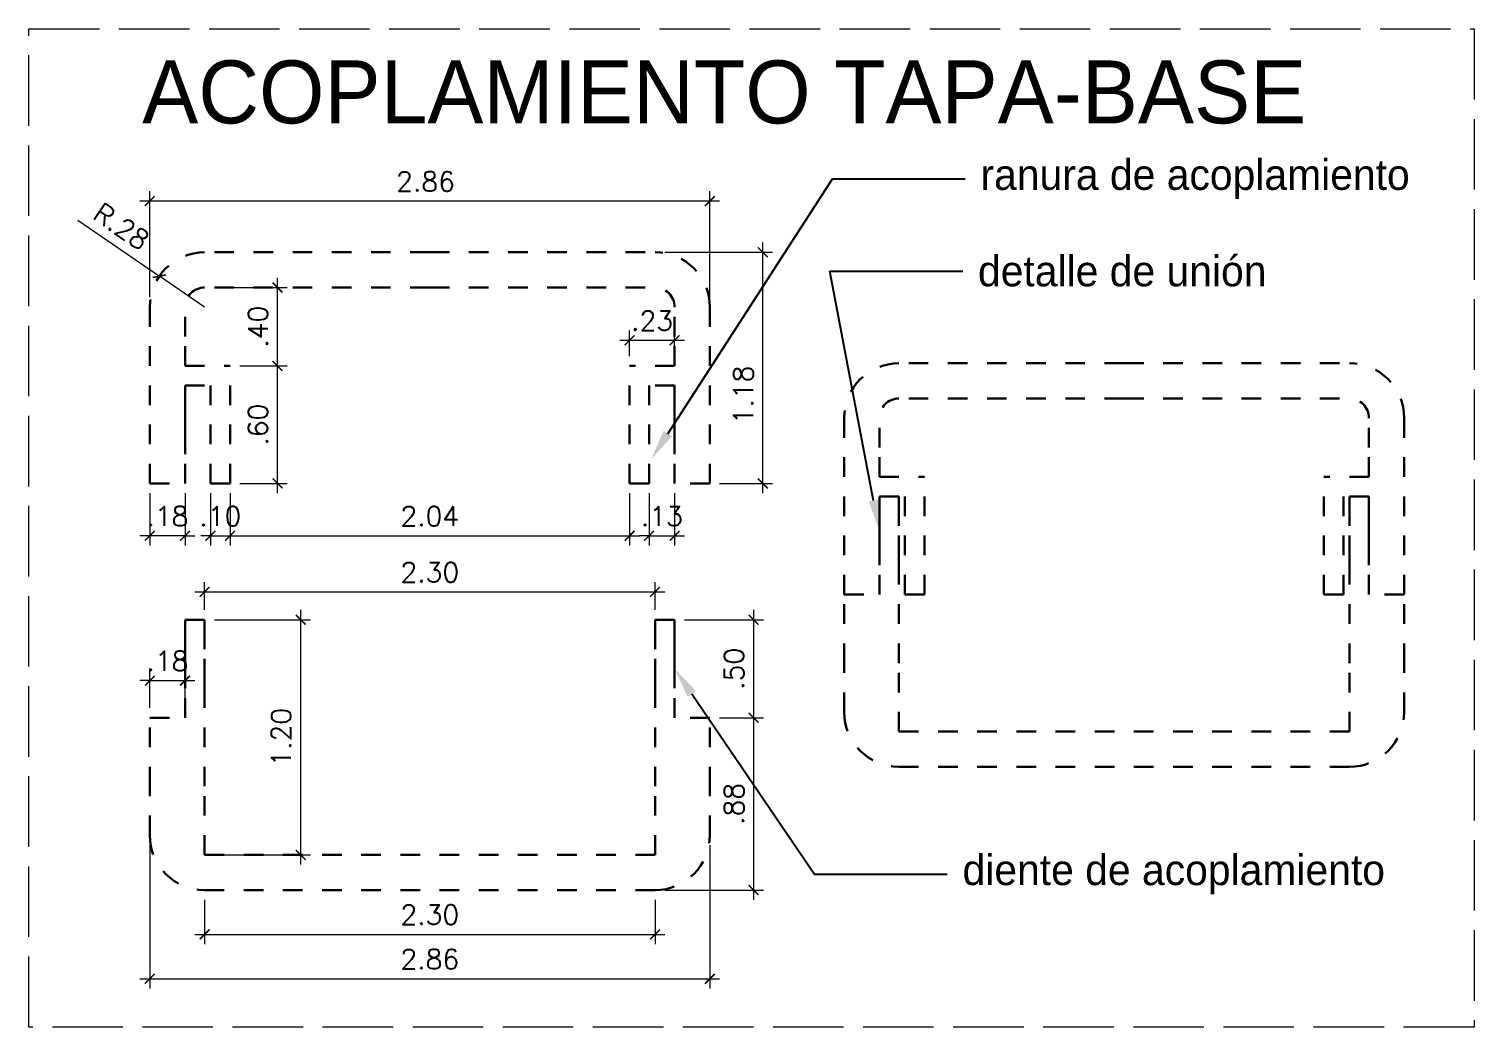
# Model space of a CAD drawing. Header units: millimetres. Extents: x 3117.9 to 3172.3, y 1005.1 to 1030.5.
# Drawn here: x 3131.92 to 3139.3, y 1022.79 to 1027.88 of the extents above; entities that cross this region are included whole.
import ezdxf
from ezdxf import colors
from ezdxf.entities.mleader import LeaderData, LeaderLine
from ezdxf.math import Vec2, Vec3

# ---------------------------------------------------------------- set-up
doc = ezdxf.new("R2010")
doc.units = ezdxf.units.MM
doc.linetypes.add('ACAD_ISO02W100', pattern=[15, 12, -3])
doc.linetypes.add('ACAD_ISO03W100', pattern=[30, 12, -18])
for name, color, linetype, lineweight in [('bloque', 2, 'Continuous', 25), ('corte', 1, 'Continuous', 30), ('MU-COTAS', 6, 'Continuous', 9), ('rayado', 130, 'ACAD_ISO03W100', 9)]:
    doc.layers.add(name, color=color, linetype=linetype, lineweight=lineweight)
doc.layers.add('MU-CascoExistente', color=200, linetype='Continuous')
doc.styles.get("Standard").update_dxf_attribs({"font": 'MOD20.TTF'})
doc.styles.add('T-COTA 1 en 50', font='romans.shx')
doc.dimstyles.new('cota exterior esc 1 en 50', dxfattribs={"dimtxt": 0.1, "dimasz": 0.05, "dimexe": 0.05, "dimexo": 0.05, "dimgap": 0.05, "dimtad": 1, "dimzin": 4, "dimdsep": 46, "dimtxsty": 'T-COTA 1 en 50', "dimblk": 'ARCHTICK', "dimcen": 2.5, "dimdle": 0.05, "dimclrd": 256, "dimclre": 256, "dimclrt": 240, "dimaunit": 1, "dimazin": 0, "dimtfac": 1, "dimtix": 1, "dimtmove": 0, "dimatfit": 3, "dimfxl": 1, "dimtolj": 1, "dimlwd": -1, "dimlwe": -1, "dimarcsym": 0})

# ---------------------------------------------------------------- blocks, each defined once
blk = doc.blocks.new('_ArchTick')
at = {"layer": 'MU-CascoExistente', "color": 0, "const_width": 0.15}
blk.add_lwpolyline([(-0.5, -0.5), (0.5, 0.5)], dxfattribs=at)
blk = doc.blocks.new('*D72')
at = {"layer": 'Defpoints', "color": 0, "ltscale": 0.002, "transparency": 16777216}
for p in [(3135.1146, 1026.7423), (3135.6649, 1026.7423), (3135.3946, 1025.5623)]:
    blk.add_point(p, dxfattribs=at)
at = {"layer": 'MU-COTAS', "ltscale": 0.002, "transparency": 16777216}
for p, q in [((3135.1646, 1026.7423), (3135.7149, 1026.7423)), ((3135.6649, 1025.5123), (3135.6649, 1026.7923)), ((3135.4446, 1025.5623), (3135.7149, 1025.5623))]:
    blk.add_line(p, q, dxfattribs=at)
at = {"layer": 'MU-COTAS', "ltscale": 0.002, "transparency": 16777216, "xscale": 0.05, "yscale": 0.05, "zscale": 0.05}
for p, rotation in [((3135.6649, 1026.7423), 90), ((3135.6649, 1025.5623), 270)]:
    blk.add_blockref('_ArchTick', p, dxfattribs=dict(at, rotation=rotation))
at = {"layer": 'MU-COTAS', "color": 240, "ltscale": 0.002, "transparency": 16777216, "insert": (3135.5649, 1026.0139), "char_height": 0.1, "attachment_point": 5, "rotation": 90, "style": 'T-COTA 1 en 50'}
blk.add_mtext('\\A1;1.18', dxfattribs=at)
blk = doc.blocks.new('*D73')
at = {"layer": 'Defpoints', "color": 0, "ltscale": 0.002, "transparency": 16777216}
for p in [(3132.5346, 1027.0034), (3132.5346, 1026.4623), (3135.3946, 1026.4623)]:
    blk.add_point(p, dxfattribs=at)
at = {"layer": 'MU-COTAS', "ltscale": 0.002, "transparency": 16777216}
for p, q in [((3132.5346, 1026.5123), (3132.5346, 1027.0534)), ((3135.3946, 1026.5123), (3135.3946, 1027.0534)), ((3135.4446, 1027.0034), (3132.4846, 1027.0034))]:
    blk.add_line(p, q, dxfattribs=at)
at = {"layer": 'MU-COTAS', "ltscale": 0.002, "transparency": 16777216, "xscale": 0.05, "yscale": 0.05, "zscale": 0.05, "rotation": 180}
blk.add_blockref('_ArchTick', (3132.5346, 1027.0034), dxfattribs=at)
at = {"layer": 'MU-COTAS', "ltscale": 0.002, "transparency": 16777216, "xscale": 0.05, "yscale": 0.05, "zscale": 0.05}
blk.add_blockref('_ArchTick', (3135.3946, 1027.0034), dxfattribs=at)
at = {"layer": 'MU-COTAS', "color": 240, "ltscale": 0.002, "transparency": 16777216, "insert": (3133.9429, 1027.1034), "char_height": 0.1, "attachment_point": 5, "style": 'T-COTA 1 en 50'}
blk.add_mtext('\\A1;2.86', dxfattribs=at)
blk = doc.blocks.new('*D74')
at = {"layer": 'Defpoints', "color": 0, "ltscale": 0.002, "transparency": 16777216}
for p in [(3132.8146, 1026.5623), (3133.1867, 1026.5623), (3132.9446, 1026.1623)]:
    blk.add_point(p, dxfattribs=at)
at = {"layer": 'MU-COTAS', "ltscale": 0.002, "transparency": 16777216}
for p, q in [((3133.1867, 1026.1123), (3133.1867, 1026.6123)), ((3132.8646, 1026.5623), (3133.2367, 1026.5623)), ((3132.9946, 1026.1623), (3133.2367, 1026.1623))]:
    blk.add_line(p, q, dxfattribs=at)
at = {"layer": 'MU-COTAS', "ltscale": 0.002, "transparency": 16777216, "xscale": 0.05, "yscale": 0.05, "zscale": 0.05}
for p, rotation in [((3133.1867, 1026.5623), 90), ((3133.1867, 1026.1623), 270)]:
    blk.add_blockref('_ArchTick', p, dxfattribs=dict(at, rotation=rotation))
at = {"layer": 'MU-COTAS', "color": 240, "ltscale": 0.002, "transparency": 16777216, "insert": (3133.0867, 1026.3623), "char_height": 0.1, "attachment_point": 5, "rotation": 90, "style": 'T-COTA 1 en 50'}
blk.add_mtext('\\A1;.40', dxfattribs=at)
blk = doc.blocks.new('*D75')
at = {"layer": 'Defpoints', "color": 0, "ltscale": 0.002, "transparency": 16777216}
for p in [(3132.9446, 1026.1623), (3133.1867, 1026.1623), (3132.9446, 1025.5623)]:
    blk.add_point(p, dxfattribs=at)
at = {"layer": 'MU-COTAS', "ltscale": 0.002, "transparency": 16777216}
for p, q in [((3132.9946, 1026.1623), (3133.2367, 1026.1623)), ((3133.1867, 1025.5123), (3133.1867, 1026.2123)), ((3132.9946, 1025.5623), (3133.2367, 1025.5623))]:
    blk.add_line(p, q, dxfattribs=at)
at = {"layer": 'MU-COTAS', "ltscale": 0.002, "transparency": 16777216, "xscale": 0.05, "yscale": 0.05, "zscale": 0.05}
for p, rotation in [((3133.1867, 1026.1623), 90), ((3133.1867, 1025.5623), 270)]:
    blk.add_blockref('_ArchTick', p, dxfattribs=dict(at, rotation=rotation))
at = {"layer": 'MU-COTAS', "color": 240, "ltscale": 0.002, "transparency": 16777216, "insert": (3133.0867, 1025.8623), "char_height": 0.1, "attachment_point": 5, "rotation": 90, "style": 'T-COTA 1 en 50'}
blk.add_mtext('\\A1;.60', dxfattribs=at)
blk = doc.blocks.new('*D19')
at = {"layer": 'Defpoints', "color": 0, "ltscale": 0.002, "transparency": 16777216}
for p in [(3132.9446, 1025.5623), (3134.9846, 1025.5623), (3134.9846, 1025.2951)]:
    blk.add_point(p, dxfattribs=at)
at = {"layer": 'MU-COTAS', "ltscale": 0.002, "transparency": 16777216}
for p, q in [((3132.9446, 1025.5123), (3132.9446, 1025.2451)), ((3134.9846, 1025.5123), (3134.9846, 1025.2451)), ((3132.8946, 1025.2951), (3135.0346, 1025.2951))]:
    blk.add_line(p, q, dxfattribs=at)
at = {"layer": 'MU-COTAS', "ltscale": 0.002, "transparency": 16777216, "xscale": 0.05, "yscale": 0.05, "zscale": 0.05, "rotation": 180}
blk.add_blockref('_ArchTick', (3132.9446, 1025.2951), dxfattribs=at)
at = {"layer": 'MU-COTAS', "ltscale": 0.002, "transparency": 16777216, "xscale": 0.05, "yscale": 0.05, "zscale": 0.05}
blk.add_blockref('_ArchTick', (3134.9846, 1025.2951), dxfattribs=at)
at = {"layer": 'MU-COTAS', "color": 240, "ltscale": 0.002, "transparency": 16777216, "insert": (3133.9646, 1025.3951), "char_height": 0.1, "attachment_point": 5, "style": 'T-COTA 1 en 50'}
blk.add_mtext('\\A1;2.04', dxfattribs=at)
blk = doc.blocks.new('*D76')
at = {"layer": 'Defpoints', "color": 0, "ltscale": 0.002, "transparency": 16777216}
for p in [(3132.5346, 1025.5623), (3132.7146, 1025.5623), (3132.5346, 1025.2951)]:
    blk.add_point(p, dxfattribs=at)
at = {"layer": 'MU-COTAS', "ltscale": 0.002, "transparency": 16777216}
for p, q in [((3132.5346, 1025.5123), (3132.5346, 1025.2451)), ((3132.7146, 1025.5123), (3132.7146, 1025.2451)), ((3132.5346, 1025.2951), (3132.4846, 1025.2951)), ((3132.7146, 1025.2951), (3132.5346, 1025.2951)), ((3132.7146, 1025.2951), (3132.7646, 1025.2951))]:
    blk.add_line(p, q, dxfattribs=at)
at = {"layer": 'MU-COTAS', "ltscale": 0.002, "transparency": 16777216, "xscale": 0.05, "yscale": 0.05, "zscale": 0.05}
blk.add_blockref('_ArchTick', (3132.5346, 1025.2951), dxfattribs=at)
at = {"layer": 'MU-COTAS', "ltscale": 0.002, "transparency": 16777216, "xscale": 0.05, "yscale": 0.05, "zscale": 0.05, "rotation": 180}
blk.add_blockref('_ArchTick', (3132.7146, 1025.2951), dxfattribs=at)
at = {"layer": 'MU-COTAS', "color": 240, "ltscale": 0.002, "transparency": 16777216, "insert": (3132.6246, 1025.3951), "char_height": 0.1, "attachment_point": 5, "style": 'T-COTA 1 en 50'}
blk.add_mtext('\\A1;.18', dxfattribs=at)
blk = doc.blocks.new('*D77')
at = {"layer": 'Defpoints', "color": 0, "ltscale": 0.002, "transparency": 16777216}
for p in [(3135.2146, 1026.2931), (3134.9846, 1026.1623), (3135.2146, 1026.1623)]:
    blk.add_point(p, dxfattribs=at)
at = {"layer": 'MU-COTAS', "ltscale": 0.002, "transparency": 16777216}
for p, q in [((3134.9846, 1026.2123), (3134.9846, 1026.3431)), ((3135.2146, 1026.2123), (3135.2146, 1026.3431)), ((3134.9346, 1026.2931), (3135.2646, 1026.2931))]:
    blk.add_line(p, q, dxfattribs=at)
at = {"layer": 'MU-COTAS', "ltscale": 0.002, "transparency": 16777216, "xscale": 0.05, "yscale": 0.05, "zscale": 0.05, "rotation": 180}
blk.add_blockref('_ArchTick', (3134.9846, 1026.2931), dxfattribs=at)
at = {"layer": 'MU-COTAS', "ltscale": 0.002, "transparency": 16777216, "xscale": 0.05, "yscale": 0.05, "zscale": 0.05}
blk.add_blockref('_ArchTick', (3135.2146, 1026.2931), dxfattribs=at)
at = {"layer": 'MU-COTAS', "color": 240, "ltscale": 0.002, "transparency": 16777216, "insert": (3135.0996, 1026.3931), "char_height": 0.1, "attachment_point": 5, "style": 'T-COTA 1 en 50'}
blk.add_mtext('\\A1;.23', dxfattribs=at)
blk = doc.blocks.new('*D78')
at = {"layer": 'Defpoints', "color": 0, "ltscale": 0.002, "transparency": 16777216}
for p in [(3135.3946, 1024.3666), (3135.1146, 1023.4866), (3135.6179, 1023.4866)]:
    blk.add_point(p, dxfattribs=at)
at = {"layer": 'MU-COTAS', "ltscale": 0.002, "transparency": 16777216}
for p, q in [((3135.6179, 1024.4166), (3135.6179, 1023.4366)), ((3135.4446, 1024.3666), (3135.6679, 1024.3666)), ((3135.1646, 1023.4866), (3135.6679, 1023.4866))]:
    blk.add_line(p, q, dxfattribs=at)
at = {"layer": 'MU-COTAS', "ltscale": 0.002, "transparency": 16777216, "xscale": 0.05, "yscale": 0.05, "zscale": 0.05}
for p, rotation in [((3135.6179, 1024.3666), 90), ((3135.6179, 1023.4866), 270)]:
    blk.add_blockref('_ArchTick', p, dxfattribs=dict(at, rotation=rotation))
at = {"layer": 'MU-COTAS', "color": 240, "ltscale": 0.002, "transparency": 16777216, "insert": (3135.5179, 1023.9266), "char_height": 0.1, "attachment_point": 5, "rotation": 90, "style": 'T-COTA 1 en 50'}
blk.add_mtext('\\A1;.88', dxfattribs=at)
blk = doc.blocks.new('*D79')
at = {"layer": 'Defpoints', "color": 0, "ltscale": 0.002, "transparency": 16777216}
for p in [(3135.2146, 1024.8666), (3135.3946, 1024.3666), (3135.6179, 1024.3666)]:
    blk.add_point(p, dxfattribs=at)
at = {"layer": 'MU-COTAS', "ltscale": 0.002, "transparency": 16777216}
for p, q in [((3135.6179, 1024.9166), (3135.6179, 1024.3166)), ((3135.2646, 1024.8666), (3135.6679, 1024.8666)), ((3135.4446, 1024.3666), (3135.6679, 1024.3666))]:
    blk.add_line(p, q, dxfattribs=at)
at = {"layer": 'MU-COTAS', "ltscale": 0.002, "transparency": 16777216, "xscale": 0.05, "yscale": 0.05, "zscale": 0.05}
for p, rotation in [((3135.6179, 1024.8666), 90), ((3135.6179, 1024.3666), 270)]:
    blk.add_blockref('_ArchTick', p, dxfattribs=dict(at, rotation=rotation))
at = {"layer": 'MU-COTAS', "color": 240, "ltscale": 0.002, "transparency": 16777216, "insert": (3135.5179, 1024.6166), "char_height": 0.1, "attachment_point": 5, "rotation": 90, "style": 'T-COTA 1 en 50'}
blk.add_mtext('\\A1;.50', dxfattribs=at)
blk = doc.blocks.new('*D80')
at = {"layer": 'Defpoints', "color": 0, "ltscale": 0.002, "transparency": 16777216}
for p in [(3135.1146, 1025.009), (3132.8146, 1024.8666), (3135.1146, 1024.8666)]:
    blk.add_point(p, dxfattribs=at)
at = {"layer": 'MU-COTAS', "ltscale": 0.002, "transparency": 16777216}
for p, q in [((3132.8146, 1024.9166), (3132.8146, 1025.059)), ((3135.1146, 1024.9166), (3135.1146, 1025.059)), ((3132.7646, 1025.009), (3135.1646, 1025.009))]:
    blk.add_line(p, q, dxfattribs=at)
at = {"layer": 'MU-COTAS', "ltscale": 0.002, "transparency": 16777216, "xscale": 0.05, "yscale": 0.05, "zscale": 0.05, "rotation": 180}
blk.add_blockref('_ArchTick', (3132.8146, 1025.009), dxfattribs=at)
at = {"layer": 'MU-COTAS', "ltscale": 0.002, "transparency": 16777216, "xscale": 0.05, "yscale": 0.05, "zscale": 0.05}
blk.add_blockref('_ArchTick', (3135.1146, 1025.009), dxfattribs=at)
at = {"layer": 'MU-COTAS', "color": 240, "ltscale": 0.002, "transparency": 16777216, "insert": (3133.9646, 1025.109), "char_height": 0.1, "attachment_point": 5, "style": 'T-COTA 1 en 50'}
blk.add_mtext('\\A1;2.30', dxfattribs=at)
blk = doc.blocks.new('*D81')
at = {"layer": 'Defpoints', "color": 0, "ltscale": 0.002, "transparency": 16777216}
for p in [(3132.5346, 1023.7666), (3135.3946, 1023.7666), (3135.3946, 1023.0341)]:
    blk.add_point(p, dxfattribs=at)
at = {"layer": 'MU-COTAS', "ltscale": 0.002, "transparency": 16777216}
for p, q in [((3132.5346, 1023.7166), (3132.5346, 1022.9841)), ((3135.3946, 1023.7166), (3135.3946, 1022.9841)), ((3132.4846, 1023.0341), (3135.4446, 1023.0341))]:
    blk.add_line(p, q, dxfattribs=at)
at = {"layer": 'MU-COTAS', "ltscale": 0.002, "transparency": 16777216, "xscale": 0.05, "yscale": 0.05, "zscale": 0.05, "rotation": 180}
blk.add_blockref('_ArchTick', (3132.5346, 1023.0341), dxfattribs=at)
at = {"layer": 'MU-COTAS', "ltscale": 0.002, "transparency": 16777216, "xscale": 0.05, "yscale": 0.05, "zscale": 0.05}
blk.add_blockref('_ArchTick', (3135.3946, 1023.0341), dxfattribs=at)
at = {"layer": 'MU-COTAS', "color": 240, "ltscale": 0.002, "transparency": 16777216, "insert": (3133.9646, 1023.1341), "char_height": 0.1, "attachment_point": 5, "style": 'T-COTA 1 en 50'}
blk.add_mtext('\\A1;2.86', dxfattribs=at)
blk = doc.blocks.new('*D20')
at = {"layer": 'Defpoints', "color": 0, "ltscale": 0.002, "transparency": 16777216}
for p in [(3132.8146, 1023.4866), (3135.1146, 1023.4866), (3135.1146, 1023.2607)]:
    blk.add_point(p, dxfattribs=at)
at = {"layer": 'MU-COTAS', "ltscale": 0.002, "transparency": 16777216}
for p, q in [((3132.8146, 1023.4366), (3132.8146, 1023.2107)), ((3135.1146, 1023.4366), (3135.1146, 1023.2107)), ((3132.7646, 1023.2607), (3135.1646, 1023.2607))]:
    blk.add_line(p, q, dxfattribs=at)
at = {"layer": 'MU-COTAS', "ltscale": 0.002, "transparency": 16777216, "xscale": 0.05, "yscale": 0.05, "zscale": 0.05, "rotation": 180}
blk.add_blockref('_ArchTick', (3132.8146, 1023.2607), dxfattribs=at)
at = {"layer": 'MU-COTAS', "ltscale": 0.002, "transparency": 16777216, "xscale": 0.05, "yscale": 0.05, "zscale": 0.05}
blk.add_blockref('_ArchTick', (3135.1146, 1023.2607), dxfattribs=at)
at = {"layer": 'MU-COTAS', "color": 240, "ltscale": 0.002, "transparency": 16777216, "insert": (3133.9646, 1023.3607), "char_height": 0.1, "attachment_point": 5, "style": 'T-COTA 1 en 50'}
blk.add_mtext('\\A1;2.30', dxfattribs=at)
blk = doc.blocks.new('*D82')
at = {"layer": 'Defpoints', "color": 0, "ltscale": 0.002, "transparency": 16777216}
for p in [(3132.8146, 1024.8666), (3133.3054, 1024.8666), (3132.8146, 1023.6666)]:
    blk.add_point(p, dxfattribs=at)
at = {"layer": 'MU-COTAS', "ltscale": 0.002, "transparency": 16777216}
for p, q in [((3133.3054, 1023.6166), (3133.3054, 1024.9166)), ((3132.8646, 1024.8666), (3133.3554, 1024.8666)), ((3132.8646, 1023.6666), (3133.3554, 1023.6666))]:
    blk.add_line(p, q, dxfattribs=at)
at = {"layer": 'MU-COTAS', "ltscale": 0.002, "transparency": 16777216, "xscale": 0.05, "yscale": 0.05, "zscale": 0.05}
for p, rotation in [((3133.3054, 1024.8666), 90), ((3133.3054, 1023.6666), 270)]:
    blk.add_blockref('_ArchTick', p, dxfattribs=dict(at, rotation=rotation))
at = {"layer": 'MU-COTAS', "color": 240, "ltscale": 0.002, "transparency": 16777216, "insert": (3133.2054, 1024.2666), "char_height": 0.1, "attachment_point": 5, "rotation": 90, "style": 'T-COTA 1 en 50'}
blk.add_mtext('\\A1;1.20', dxfattribs=at)
blk = doc.blocks.new('*D160')
at = {"layer": 'Defpoints', "color": 0, "ltscale": 0.002, "transparency": 16777216}
for p in [(3132.5835, 1026.6203), (3132.8146, 1026.4623)]:
    blk.add_point(p, dxfattribs=at)
at = {"layer": 'MU-COTAS', "ltscale": 0.002, "transparency": 16777216}
for p in [(3132.1668, 1026.9053), (3132.8146, 1026.4623)]:
    blk.add_line(p, (3132.5835, 1026.6203), dxfattribs=at)
at = {"layer": 'MU-COTAS', "ltscale": 0.002, "transparency": 16777216, "xscale": 0.05, "yscale": 0.05, "zscale": 0.05, "rotation": 325.6304608800135}
blk.add_blockref('_ArchTick', (3132.5835, 1026.6203), dxfattribs=at)
at = {"layer": 'MU-COTAS', "color": 240, "ltscale": 0.002, "transparency": 16777216, "insert": (3132.3903, 1026.8736), "char_height": 0.1, "attachment_point": 5, "rotation": 325.63046, "style": 'T-COTA 1 en 50'}
blk.add_mtext('\\A1;R.28', dxfattribs=at)
blk = doc.blocks.new('*D161')
at = {"layer": 'Defpoints', "color": 0, "ltscale": 0.002, "transparency": 16777216}
for p in [(3135.0846, 1025.5623), (3135.2146, 1025.5623), (3135.2146, 1025.2951)]:
    blk.add_point(p, dxfattribs=at)
at = {"layer": 'MU-COTAS', "ltscale": 0.002, "transparency": 16777216}
for p, q in [((3135.0846, 1025.5123), (3135.0846, 1025.2451)), ((3135.2146, 1025.5123), (3135.2146, 1025.2451)), ((3135.0846, 1025.2951), (3135.0346, 1025.2951)), ((3135.0846, 1025.2951), (3135.2146, 1025.2951)), ((3135.2146, 1025.2951), (3135.2646, 1025.2951))]:
    blk.add_line(p, q, dxfattribs=at)
at = {"layer": 'MU-COTAS', "ltscale": 0.002, "transparency": 16777216, "xscale": 0.05, "yscale": 0.05, "zscale": 0.05}
blk.add_blockref('_ArchTick', (3135.0846, 1025.2951), dxfattribs=at)
at = {"layer": 'MU-COTAS', "ltscale": 0.002, "transparency": 16777216, "xscale": 0.05, "yscale": 0.05, "zscale": 0.05, "rotation": 180}
blk.add_blockref('_ArchTick', (3135.2146, 1025.2951), dxfattribs=at)
at = {"layer": 'MU-COTAS', "color": 240, "ltscale": 0.002, "transparency": 16777216, "insert": (3135.1496, 1025.3951), "char_height": 0.1, "attachment_point": 5, "style": 'T-COTA 1 en 50'}
blk.add_mtext('\\A1;.13', dxfattribs=at)
blk = doc.blocks.new('*D162')
at = {"layer": 'Defpoints', "color": 0, "ltscale": 0.002, "transparency": 16777216}
for p in [(3132.8446, 1025.5623), (3132.9446, 1025.5623), (3132.9446, 1025.2951)]:
    blk.add_point(p, dxfattribs=at)
at = {"layer": 'MU-COTAS', "ltscale": 0.002, "transparency": 16777216}
for p, q in [((3132.8446, 1025.5123), (3132.8446, 1025.2451)), ((3132.9446, 1025.5123), (3132.9446, 1025.2451)), ((3132.8446, 1025.2951), (3132.7946, 1025.2951)), ((3132.8446, 1025.2951), (3132.9446, 1025.2951)), ((3132.9446, 1025.2951), (3132.9946, 1025.2951))]:
    blk.add_line(p, q, dxfattribs=at)
at = {"layer": 'MU-COTAS', "ltscale": 0.002, "transparency": 16777216, "xscale": 0.05, "yscale": 0.05, "zscale": 0.05}
blk.add_blockref('_ArchTick', (3132.8446, 1025.2951), dxfattribs=at)
at = {"layer": 'MU-COTAS', "ltscale": 0.002, "transparency": 16777216, "xscale": 0.05, "yscale": 0.05, "zscale": 0.05, "rotation": 180}
blk.add_blockref('_ArchTick', (3132.9446, 1025.2951), dxfattribs=at)
at = {"layer": 'MU-COTAS', "color": 240, "ltscale": 0.002, "transparency": 16777216, "insert": (3132.8946, 1025.3951), "char_height": 0.1, "attachment_point": 5, "style": 'T-COTA 1 en 50'}
blk.add_mtext('\\A1;.10', dxfattribs=at)
blk = doc.blocks.new('*D163')
at = {"layer": 'Defpoints', "color": 0, "ltscale": 0.002, "transparency": 16777216}
for p in [(3132.7146, 1024.5559), (3132.5346, 1024.3666), (3132.7146, 1024.3666)]:
    blk.add_point(p, dxfattribs=at)
at = {"layer": 'MU-COTAS', "ltscale": 0.002, "transparency": 16777216}
for p, q in [((3132.5346, 1024.4166), (3132.5346, 1024.6059)), ((3132.7146, 1024.4166), (3132.7146, 1024.6059)), ((3132.5346, 1024.5559), (3132.4846, 1024.5559)), ((3132.5346, 1024.5559), (3132.7146, 1024.5559)), ((3132.7146, 1024.5559), (3132.7646, 1024.5559))]:
    blk.add_line(p, q, dxfattribs=at)
at = {"layer": 'MU-COTAS', "ltscale": 0.002, "transparency": 16777216, "xscale": 0.05, "yscale": 0.05, "zscale": 0.05}
blk.add_blockref('_ArchTick', (3132.5346, 1024.5559), dxfattribs=at)
at = {"layer": 'MU-COTAS', "ltscale": 0.002, "transparency": 16777216, "xscale": 0.05, "yscale": 0.05, "zscale": 0.05, "rotation": 180}
blk.add_blockref('_ArchTick', (3132.7146, 1024.5559), dxfattribs=at)
at = {"layer": 'MU-COTAS', "color": 240, "ltscale": 0.002, "transparency": 16777216, "insert": (3132.6246, 1024.6559), "char_height": 0.1, "attachment_point": 5, "style": 'T-COTA 1 en 50'}
blk.add_mtext('\\A1;.18', dxfattribs=at)

msp = doc.modelspace()

# ---------------------------------------------------------------- linework, layer by layer
at = {"layer": 'corte', "linetype": 'ACAD_ISO02W100', "ltscale": 1e-07}
for p, q in [((3133.9646, 1026.7423), (3132.8146, 1026.7423)), ((3133.9646, 1026.7423), (3135.1146, 1026.7423)), ((3133.9646, 1026.5623), (3132.8146, 1026.5623)), ((3133.9646, 1026.5623), (3135.1146, 1026.5623)), ((3132.5346, 1025.5623), (3132.5346, 1026.4623)), ((3132.7146, 1026.3123), (3132.7146, 1026.4623)), ((3135.2146, 1026.3123), (3135.2146, 1026.4623)), ((3135.3946, 1025.5623), (3135.3946, 1026.4623)), ((3132.7146, 1026.1623), (3132.7146, 1026.3123)), ((3135.2146, 1026.1623), (3135.2146, 1026.3123)), ((3132.7146, 1026.1623), (3132.9446, 1026.1623)), ((3132.9446, 1025.5623), (3132.9446, 1026.1623)), ((3135.2146, 1026.1623), (3134.9846, 1026.1623)), ((3134.9846, 1025.5623), (3134.9846, 1026.1623)), ((3137.5101, 1026.1758), (3136.3601, 1026.1758)), ((3137.5101, 1026.1758), (3138.6601, 1026.1758)), ((3132.7146, 1025.8123), (3132.7146, 1026.0623)), ((3132.7146, 1026.0623), (3132.8446, 1026.0623)), ((3132.7146, 1025.7123), (3132.7146, 1026.0623)), ((3132.8446, 1025.5623), (3132.8446, 1026.0623)), ((3135.2146, 1026.0623), (3135.0846, 1026.0623)), ((3135.0846, 1025.5623), (3135.0846, 1026.0623)), ((3135.2146, 1025.8123), (3135.2146, 1026.0623)), ((3135.2146, 1025.7123), (3135.2146, 1026.0623)), ((3137.5101, 1025.9958), (3136.3601, 1025.9958)), ((3137.5101, 1025.9958), (3138.6601, 1025.9958)), ((3136.0801, 1024.9958), (3136.0801, 1025.8958)), ((3136.2601, 1025.7458), (3136.2601, 1025.8958)), ((3138.7601, 1025.7458), (3138.7601, 1025.8958)), ((3138.9401, 1024.9958), (3138.9401, 1025.8958)), ((3132.7146, 1025.5623), (3132.7146, 1025.8123)), ((3135.2146, 1025.5623), (3135.2146, 1025.8123)), ((3136.2601, 1025.5958), (3136.2601, 1025.7458)), ((3138.7601, 1025.5958), (3138.7601, 1025.7458)), ((3132.5346, 1025.5623), (3132.7146, 1025.5623)), ((3132.8446, 1025.5623), (3132.9446, 1025.5623)), ((3135.0846, 1025.5623), (3134.9846, 1025.5623)), ((3135.3946, 1025.5623), (3135.2146, 1025.5623)), ((3136.2601, 1025.5958), (3136.4901, 1025.5958)), ((3136.4901, 1024.9958), (3136.4901, 1025.5958)), ((3138.7601, 1025.5958), (3138.5301, 1025.5958)), ((3138.5301, 1024.9958), (3138.5301, 1025.5958)), ((3136.2601, 1025.2458), (3136.2601, 1025.4958)), ((3136.2601, 1025.4958), (3136.3901, 1025.4958)), ((3136.2601, 1025.1458), (3136.2601, 1025.4958)), ((3136.3601, 1025.4958), (3136.3601, 1025.2458)), ((3136.3601, 1025.1458), (3136.3601, 1025.4958)), ((3136.3901, 1024.9958), (3136.3901, 1025.4958)), ((3138.7601, 1025.4958), (3138.6301, 1025.4958)), ((3138.6301, 1024.9958), (3138.6301, 1025.4958)), ((3138.6601, 1025.4958), (3138.6601, 1025.2458)), ((3138.6601, 1025.1458), (3138.6601, 1025.4958)), ((3138.7601, 1025.2458), (3138.7601, 1025.4958)), ((3138.7601, 1025.1458), (3138.7601, 1025.4958)), ((3136.2601, 1024.9958), (3136.2601, 1025.2458)), ((3138.7601, 1024.9958), (3138.7601, 1025.2458)), ((3136.3601, 1024.6458), (3136.3601, 1025.1458)), ((3138.6601, 1024.6458), (3138.6601, 1025.1458)), ((3136.0801, 1024.6458), (3136.0801, 1024.9958)), ((3136.0801, 1024.9958), (3136.2601, 1024.9958)), ((3136.3901, 1024.9958), (3136.4901, 1024.9958)), ((3138.6301, 1024.9958), (3138.5301, 1024.9958)), ((3138.9401, 1024.9958), (3138.7601, 1024.9958)), ((3138.9401, 1024.6458), (3138.9401, 1024.9958)), ((3132.7146, 1024.6166), (3132.7146, 1024.8666)), ((3132.7146, 1024.5166), (3132.7146, 1024.8666)), ((3132.7146, 1024.8666), (3132.8146, 1024.8666)), ((3132.8146, 1024.8666), (3132.8146, 1024.6166)), ((3132.8146, 1024.5166), (3132.8146, 1024.8666)), ((3135.1146, 1024.8666), (3135.1146, 1024.6166)), ((3135.1146, 1024.5166), (3135.1146, 1024.8666)), ((3135.1146, 1024.8666), (3135.2146, 1024.8666)), ((3135.2146, 1024.6166), (3135.2146, 1024.8666)), ((3135.2146, 1024.5166), (3135.2146, 1024.8666)), ((3132.7146, 1024.3666), (3132.7146, 1024.6166)), ((3135.2146, 1024.3666), (3135.2146, 1024.6166)), ((3136.0801, 1024.3958), (3136.0801, 1024.6458)), ((3136.3601, 1024.2958), (3136.3601, 1024.6458)), ((3138.6601, 1024.2958), (3138.6601, 1024.6458)), ((3138.9401, 1024.3958), (3138.9401, 1024.6458)), ((3132.8146, 1024.0166), (3132.8146, 1024.5166)), ((3135.1146, 1024.0166), (3135.1146, 1024.5166)), ((3132.5346, 1024.0166), (3132.5346, 1024.3666)), ((3132.5346, 1024.3666), (3132.7146, 1024.3666)), ((3135.3946, 1024.3666), (3135.2146, 1024.3666)), ((3135.3946, 1024.0166), (3135.3946, 1024.3666)), ((3136.3601, 1024.2958), (3137.5101, 1024.2958)), ((3138.6601, 1024.2958), (3137.5101, 1024.2958)), ((3136.3601, 1024.1158), (3137.5101, 1024.1158)), ((3138.6601, 1024.1158), (3137.5101, 1024.1158)), ((3132.5346, 1023.7666), (3132.5346, 1024.0166)), ((3132.8146, 1023.6666), (3132.8146, 1024.0166)), ((3135.1146, 1023.6666), (3135.1146, 1024.0166)), ((3135.3946, 1023.7666), (3135.3946, 1024.0166)), ((3132.8146, 1023.6666), (3133.9646, 1023.6666)), ((3135.1146, 1023.6666), (3133.9646, 1023.6666)), ((3132.8146, 1023.4866), (3133.9646, 1023.4866)), ((3135.1146, 1023.4866), (3133.9646, 1023.4866))]:
    msp.add_line(p, q, dxfattribs=at)
for centre, radius, start, end in [((3132.8146, 1026.4623), 0.28, 90, 180), ((3135.1146, 1026.4623), 0.28, 0, 90), ((3132.8146, 1026.4623), 0.1, 90, 180), ((3135.1146, 1026.4623), 0.1, 0, 90), ((3136.3601, 1025.8958), 0.28, 90, 180), ((3138.6601, 1025.8958), 0.28, 0, 90), ((3136.3601, 1025.8958), 0.1, 90, 180), ((3138.6601, 1025.8958), 0.1, 0, 90), ((3136.3601, 1024.3958), 0.28, 180, 270), ((3138.6601, 1024.3958), 0.28, 270, 0), ((3132.8146, 1023.7666), 0.28, 180, 270), ((3135.1146, 1023.7666), 0.28, 270, 0)]:
    msp.add_arc(centre, radius, start, end, dxfattribs=at)
at = {"layer": 'rayado', "linetype": 'ACAD_ISO02W100', "ltscale": 0.03}
msp.add_lwpolyline([(3131.9173, 1027.8822), (3139.297, 1027.8822), (3139.297, 1022.7875), (3131.9173, 1022.7875)], close=True, dxfattribs=at)

# ---------------------------------------------------------------- texts
at = {"layer": 'corte', "linetype": 'ACAD_ISO02W100', "ltscale": 1e-07}
msp.add_text('ACOPLAMIENTO TAPA-BASE', height=0.321271, dxfattribs=at).set_placement((3132.4957, 1027.4001))

# ---------------------------------------------------------------- dimensions: what is measured, and where the dimension line sits
at = {"layer": 'MU-COTAS', "ltscale": 0.002}
for base, p1, p2, picture, middle in [((3132.5346, 1027.0034), (3135.3946, 1026.4623), (3132.5346, 1026.4623), '*D73', (3133.9429, 1027.0034)), ((3135.2146, 1026.2931), (3134.9846, 1026.1623), (3135.2146, 1026.1623), '*D77', (3135.0996, 1026.2931)), ((3135.1146, 1025.009), (3132.8146, 1024.8666), (3135.1146, 1024.8666), '*D80', (3133.9646, 1025.009)), ((3135.3946, 1023.0341), (3132.5346, 1023.7666), (3135.3946, 1023.7666), '*D81', (3133.9646, 1023.0341)), ((3135.1146, 1023.2607), (3132.8146, 1023.4866), (3135.1146, 1023.4866), '*D20', (3133.9646, 1023.2607))]:
    dim = msp.add_linear_dim(base=base, p1=p1, p2=p2, dimstyle='cota exterior esc 1 en 50', dxfattribs=at)
    dim.commit()
    dim.dimension.update_dxf_attribs({"geometry": picture, "text_midpoint": middle, "dimtype": 160})
dim = msp.add_radius_dim(center=(3132.8146, 1026.4623), mpoint=(3132.5835, 1026.6203), dimstyle='cota exterior esc 1 en 50', dxfattribs=at)
dim.commit()
dim.dimension.update_dxf_attribs({"geometry": '*D160', "text_midpoint": (3132.3903, 1026.8736)})
for base, p1, p2, picture, middle in [((3135.6649, 1026.7423), (3135.3946, 1025.5623), (3135.1146, 1026.7423), '*D72', (3135.6649, 1026.0139)), ((3133.1867, 1026.1623), (3132.9446, 1025.5623), (3132.9446, 1026.1623), '*D75', (3133.1867, 1025.8623)), ((3135.6179, 1024.3666), (3135.2146, 1024.8666), (3135.3946, 1024.3666), '*D79', (3135.6179, 1024.6166))]:
    dim = msp.add_linear_dim(base=base, p1=p1, p2=p2, angle=90, dimstyle='cota exterior esc 1 en 50', dxfattribs=at)
    dim.commit()
    dim.dimension.update_dxf_attribs({"geometry": picture, "text_midpoint": middle, "dimtype": 160})
for base, p1, p2, picture, middle in [((3133.1867, 1026.5623), (3132.9446, 1026.1623), (3132.8146, 1026.5623), '*D74', (3133.0867, 1026.3623)), ((3133.3054, 1024.8666), (3132.8146, 1023.6666), (3132.8146, 1024.8666), '*D82', (3133.2054, 1024.2666)), ((3135.6179, 1023.4866), (3135.3946, 1024.3666), (3135.1146, 1023.4866), '*D78', (3135.5179, 1023.9266))]:
    dim = msp.add_linear_dim(base=base, p1=p1, p2=p2, angle=90, dimstyle='cota exterior esc 1 en 50', dxfattribs=at)
    dim.commit()
    dim.dimension.update_dxf_attribs({"geometry": picture, "text_midpoint": middle})
for base, p1, p2, picture, middle in [((3132.5346, 1025.2951), (3132.7146, 1025.5623), (3132.5346, 1025.5623), '*D76', (3132.6246, 1025.3951)), ((3132.9446, 1025.2951), (3132.8446, 1025.5623), (3132.9446, 1025.5623), '*D162', (3132.8946, 1025.3951)), ((3134.9846, 1025.2951), (3132.9446, 1025.5623), (3134.9846, 1025.5623), '*D19', (3133.9646, 1025.3951)), ((3135.2146, 1025.2951), (3135.0846, 1025.5623), (3135.2146, 1025.5623), '*D161', (3135.1496, 1025.3951)), ((3132.7146, 1024.5559), (3132.5346, 1024.3666), (3132.7146, 1024.3666), '*D163', (3132.6246, 1024.6559))]:
    dim = msp.add_linear_dim(base=base, p1=p1, p2=p2, dimstyle='cota exterior esc 1 en 50', dxfattribs=at)
    dim.commit()
    dim.dimension.update_dxf_attribs({"geometry": picture, "text_midpoint": middle})

# ---------------------------------------------------------------- leaders
at = {"layer": 'bloque', "linetype": 'ACAD_ISO02W100', "ltscale": 1e-07}
ml = msp.add_multileader_mtext('Standard', dxfattribs=at)
ml.set_content('ranura de acoplamiento', color=256)
ml.set_leader_properties()
ml.build(insert=Vec2(0, 0))
ml.multileader.update_dxf_attribs({"arrow_head_size": 0.156})
ctx = ml.context
ctx.base_point, ctx.char_height, ctx.arrow_head_size, ctx.landing_gap_size, ctx.plane_origin = Vec3(3136.6985, 1027.1169), 0.156, 0.156, 0.078, Vec3(3135.3722, 1025.3242)
notes = []
notes.append((ctx, [(0, (1, 1, 0), (3136.0206, 1027.1169), (1, 0), 0.6779, [(0, [(3135.0946, 1025.6853)], 0, [])])]))
ctx.mtext.insert, ctx.mtext.flow_direction = Vec3(3136.7765, 1027.2166), 5
ml = msp.add_multileader_mtext('Standard', dxfattribs=at)
ml.set_content('detalle de unión', color=256)
ml.set_leader_properties()
ml.build(insert=Vec2(0, 0))
ml.multileader.update_dxf_attribs({"arrow_head_size": 0.156})
ctx = ml.context
ctx.base_point, ctx.char_height, ctx.arrow_head_size, ctx.landing_gap_size, ctx.plane_origin = Vec3(3136.6858, 1026.6451), 0.156, 0.156, 0.078, Vec3(3136.3608, 1024.8517)
notes.append((ctx, [(0, (1, 1, 0), (3136.0078, 1026.6451), (1, 0), 0.6779, [(0, [(3136.2601, 1025.3208)], 0, [])])]))
ctx.mtext.insert, ctx.mtext.flow_direction = Vec3(3136.7638, 1026.7244), 5
ml = msp.add_multileader_mtext('Standard', dxfattribs=at)
ml.set_content('diente de acoplamiento', color=256)
ml.set_leader_properties()
ml.build(insert=Vec2(0, 0))
ml.multileader.update_dxf_attribs({"arrow_head_size": 0.156})
ctx = ml.context
ctx.base_point, ctx.char_height, ctx.arrow_head_size, ctx.landing_gap_size, ctx.plane_origin = Vec3(3136.6068, 1023.5685), 0.156, 0.156, 0.078, Vec3(3135.574, 1022.2707)
notes.append((ctx, [(0, (1, 1, 0), (3135.9289, 1023.5685), (1, 0), 0.6779, [(0, [(3135.2146, 1024.6166)], 0, [])])]))
ctx.mtext.insert, ctx.mtext.flow_direction = Vec3(3136.6848, 1023.6682), 5
for ctx, leaders in notes:
    for number, flags, end, landing, length, lines in leaders:
        leader = LeaderData()
        leader.index, (leader.has_last_leader_line, leader.has_dogleg_vector, leader.attachment_direction) = number, flags
        leader.last_leader_point, leader.dogleg_vector, leader.dogleg_length = Vec3(end), Vec3(landing), length
        for number, points, colour, breaks in lines:
            line = LeaderLine()
            line.index, line.vertices, line.color, line.breaks = number, Vec3.list(points), colors.encode_raw_color(colour), breaks
            leader.lines.append(line)
        ctx.leaders.append(leader)

doc.saveas('drawing.dxf')
